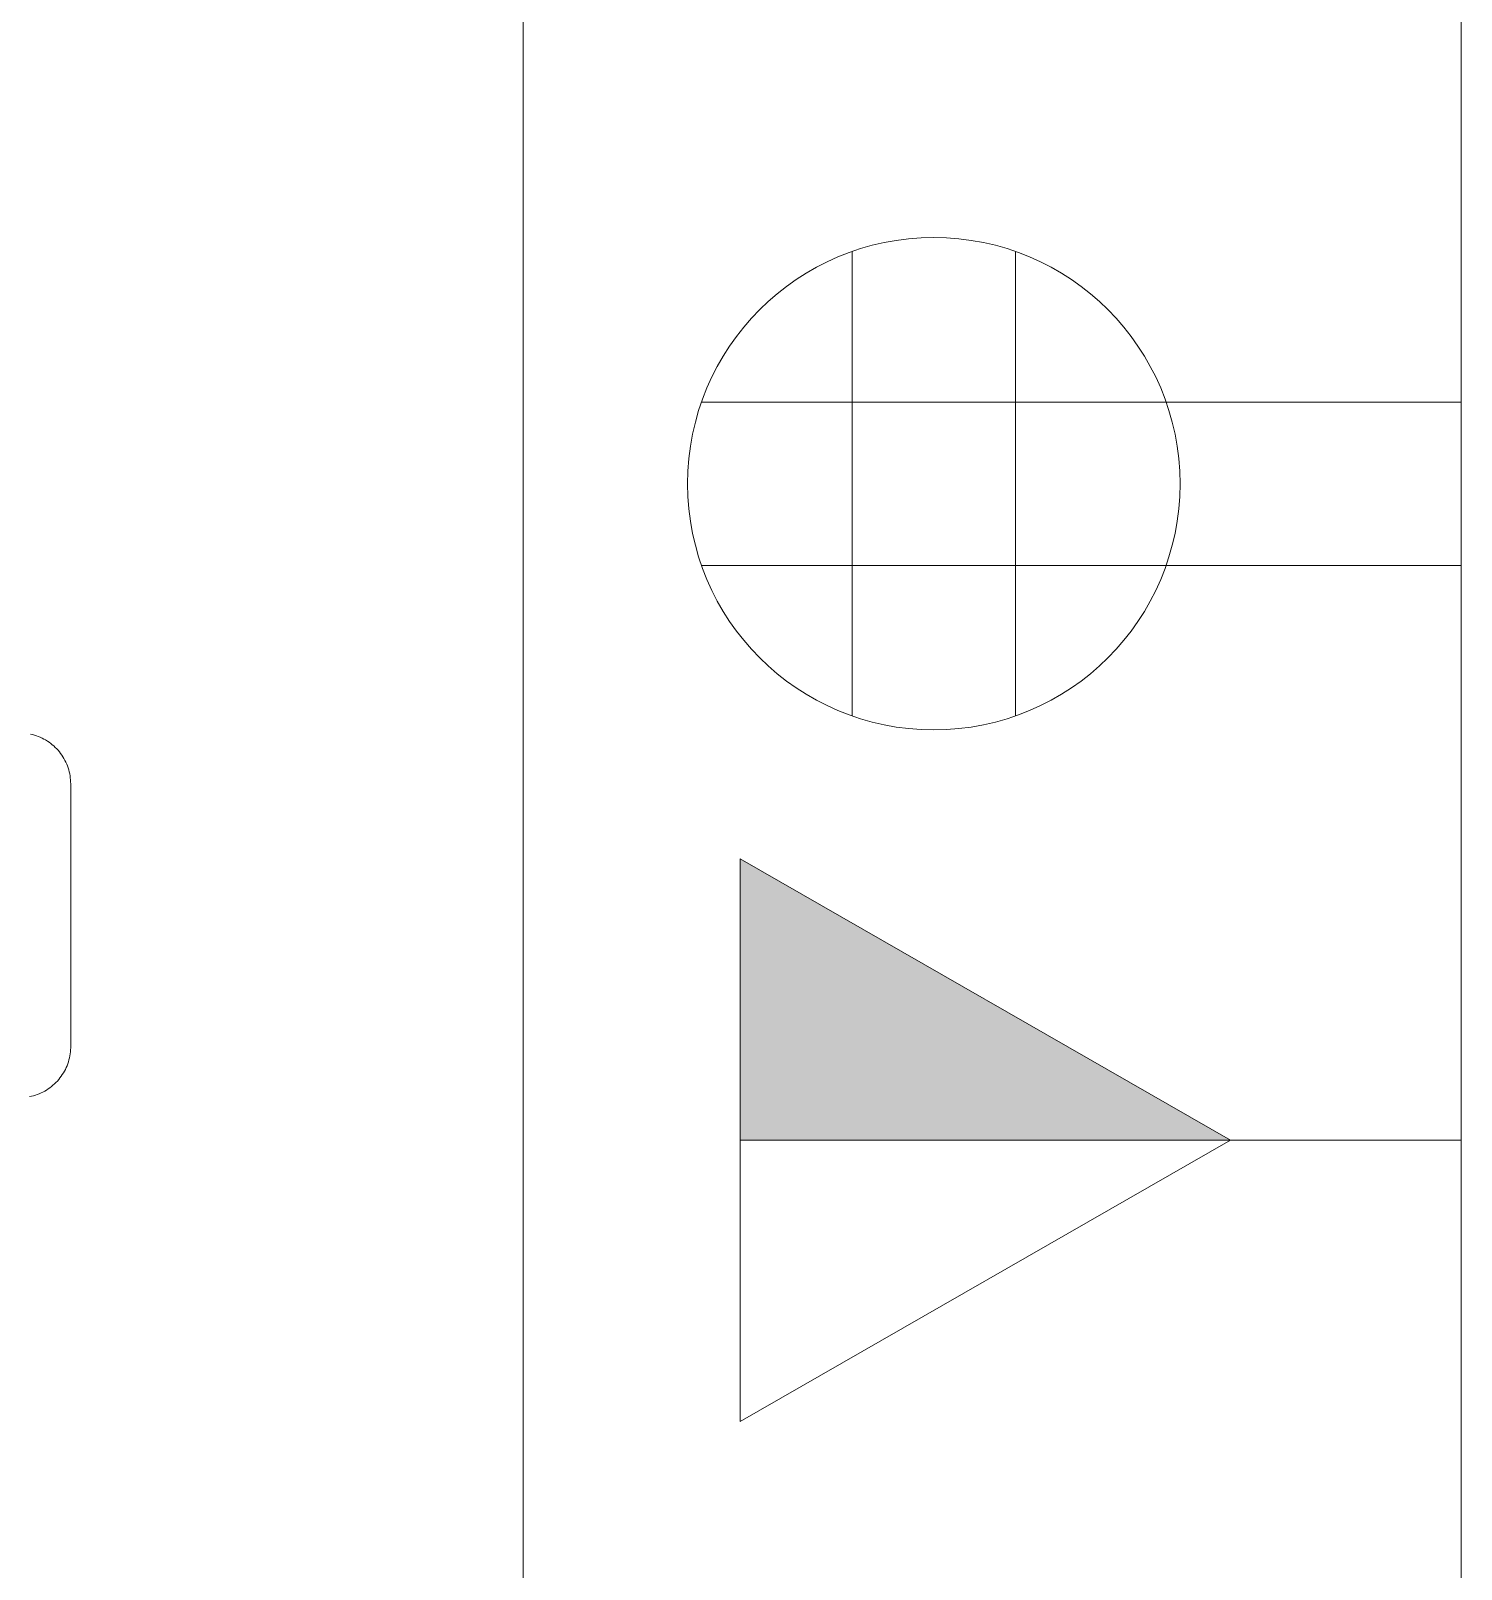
# Model space of a CAD drawing. Header units: inches. Extents: x 1 to 4637, y -664 to 702.
# Drawn here: x 2095.79 to 2126.29, y 602.25 to 635.05 of the extents above; entities that cross this region are included whole.
import ezdxf

# ---------------------------------------------------------------- set-up
doc = ezdxf.new("R2010")
doc.units = ezdxf.units.IN
doc.header["$MEASUREMENT"] = 0
for name, color, linetype, lineweight in [('A-ANNO-NOTE', 131, 'Continuous', 20), ('I-FURN', 30, 'Continuous', 9), ('I-WALL', 2, 'Continuous', 9)]:
    doc.layers.add(name, color=color, linetype=linetype, lineweight=lineweight)

# ---------------------------------------------------------------- blocks, each defined once
blk = doc.blocks.new('Desk - Group 3 - No Side Chairs-V4-New Construction - Tel_Data_Elec Plan')
at = {"layer": 'I-FURN'}
for p, q in [((20, -48), (20, 0)), ((29.65, -13.99), (29.65, -19.598))]:
    blk.add_line(p, q, dxfattribs=at)
at = {"layer": 'I-FURN', "flags": 128}
for points in [[(30.528, -12.927), (30.486, -12.936), (30.444, -12.947), (30.403, -12.959), (30.362, -12.973), (30.321, -12.989), (30.282, -13.006), (30.243, -13.025), (30.204, -13.045), (30.167, -13.067), (30.131, -13.09), (30.095, -13.115), (30.061, -13.141), (30.027, -13.169), (29.995, -13.198), (29.964, -13.228), (29.934, -13.259), (29.905, -13.292), (29.878, -13.325), (29.852, -13.36), (29.828, -13.396), (29.805, -13.432), (29.783, -13.47), (29.763, -13.508), (29.745, -13.547), (29.728, -13.587), (29.712, -13.628), (29.699, -13.669), (29.687, -13.71), (29.676, -13.752), (29.668, -13.795), (29.661, -13.837), (29.655, -13.88), (29.652, -13.923), (29.65, -13.967), (29.65, -13.99)], [(29.65, -19.598), (29.651, -19.642), (29.653, -19.685), (29.658, -19.728), (29.664, -19.771), (29.671, -19.813), (29.681, -19.856), (29.692, -19.897), (29.705, -19.939), (29.719, -19.98), (29.735, -20.02), (29.753, -20.059), (29.772, -20.098), (29.793, -20.136), (29.815, -20.173), (29.839, -20.209), (29.864, -20.245), (29.891, -20.279), (29.918, -20.312), (29.948, -20.344), (29.978, -20.375), (30.01, -20.404), (30.043, -20.432), (30.076, -20.459), (30.111, -20.485), (30.147, -20.509), (30.184, -20.532), (30.222, -20.553), (30.261, -20.572), (30.3, -20.59), (30.34, -20.607), (30.381, -20.622), (30.422, -20.635), (30.463, -20.647), (30.506, -20.657)]]:
    blk.add_lwpolyline(points, dxfattribs=at)

msp = doc.modelspace()

# ---------------------------------------------------------------- hatches: boundary and pattern name
at = {"layer": 'A-ANNO-NOTE', "lineweight": 9}
msp.add_hatch(color=256, dxfattribs=at).paths.add_polyline_path([(2121.367, 611.397), (2110.908, 617.397), (2110.908, 611.397), (2113.221, 611.397)], flags=0)

# ---------------------------------------------------------------- linework, layer by layer
at = {"layer": 'A-ANNO-NOTE'}
for p, q in [((2113.298, 630.346), (2113.298, 620.441)), ((2116.782, 630.346), (2116.782, 620.441)), ((2126.286, 627.136), (2110.087, 627.136)), ((2126.286, 623.651), (2110.087, 623.651)), ((2110.908, 617.397), (2110.908, 611.397)), ((2121.367, 611.397), (2110.908, 617.397)), ((2110.908, 617.397), (2110.908, 605.397)), ((2121.367, 611.397), (2110.908, 617.397)), ((2110.908, 611.397), (2121.367, 611.397)), ((2126.286, 611.397), (2110.908, 611.397)), ((2121.367, 611.397), (2110.908, 605.397))]:
    msp.add_line(p, q, dxfattribs=at)
msp.add_circle((2115.04, 625.394), 5.25, dxfattribs=at)
at = {"layer": 'I-WALL', "color": 250, "lineweight": 20}
msp.add_line((2126.286, 677.397), (2126.286, 530.022), dxfattribs=at)

# ---------------------------------------------------------------- block references
at = {"layer": 'I-FURN', "rotation": 180}
msp.add_blockref('Desk - Group 3 - No Side Chairs-V4-New Construction - Tel_Data_Elec Plan', (2126.286, 599.397), dxfattribs=at)

doc.saveas('drawing.dxf')
